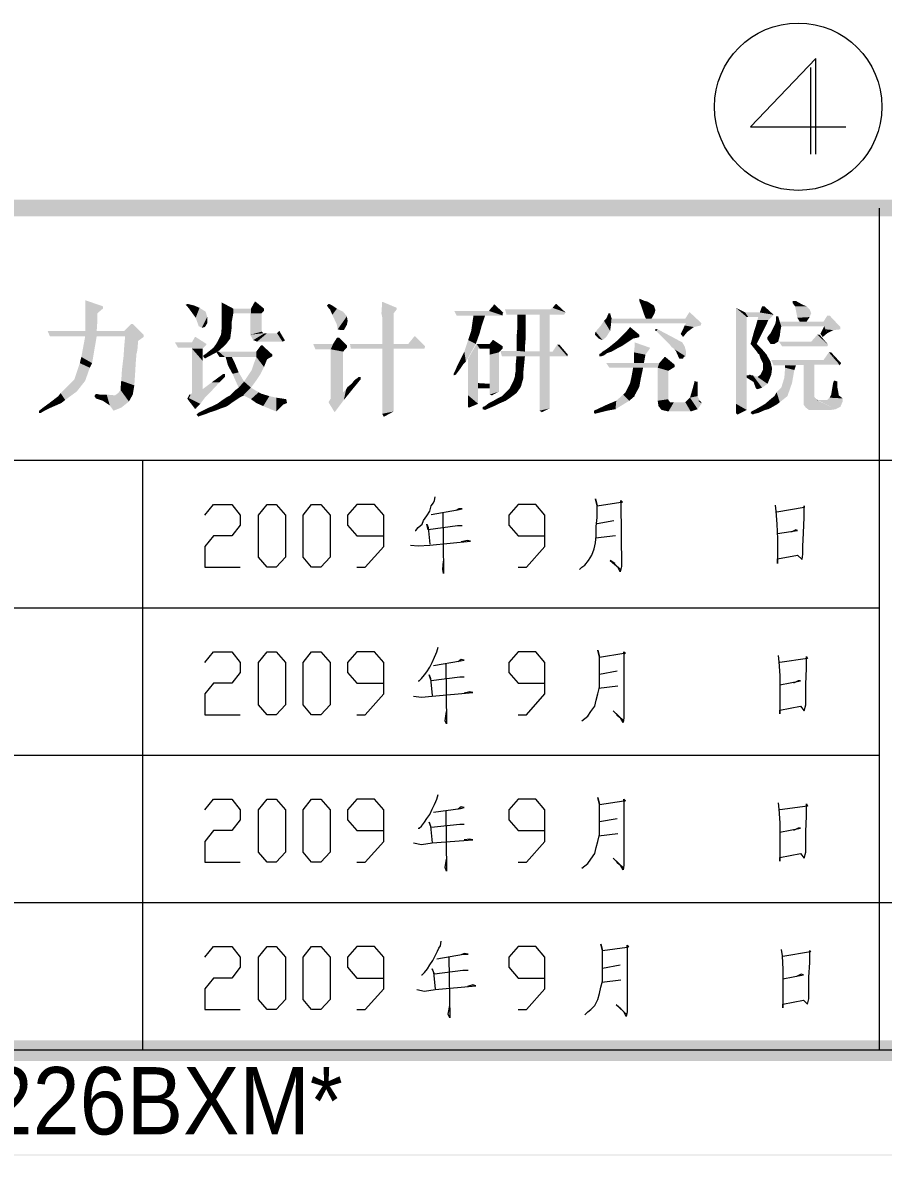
# Model space of a CAD drawing. Extents: x -145382 to -103386, y -23290 to 6406.
# Drawn here: x -116956 to -112867, y -23290 to -17910 of the extents above; entities that cross this region are included whole.
import ezdxf

# ---------------------------------------------------------------- set-up
doc = ezdxf.new("R2010")
doc.units = 0
doc.styles.add('style0', font='', dxfattribs={"height": 317.242564})
doc.styles.get('style0').set_extended_font_data('C39HrP24DhTt0008')

msp = doc.modelspace()

# ---------------------------------------------------------------- hatches: boundary and pattern name
at = {"linetype": 'Continuous', "lineweight": 0}
for points in [[(-103385.7, -23290.3), (-145382.1, -23290.3), (-145382.1, 6406.1), (-103385.7, 6406.1), (-103385.7, -23290.3), (-103389.4, -23286.6), (-103389.4, 6402.4), (-145378.4, 6402.4), (-145378.4, -23286.6), (-103389.4, -23286.6)], [(-142833.2, -22743.3), (-103932.7, -22743.3), (-103932.7, 5859.1), (-142833.2, 5859.1), (-142833.2, -22743.3), (-142935.3, -22841.8), (-142935.3, 5957.6), (-103834.2, 5957.6), (-103834.2, -22841.8), (-142935.3, -22841.8)], [(-121884.2, -18750.5), (-103885.3, -18750.5), (-103885.3, -18830.7), (-121884.2, -18830.7)], [(-121884.2, -18750.5), (-103885.3, -18750.5), (-103885.3, -18830.7), (-121884.2, -18830.7)], [(-116658.8, -19228.2), (-116575, -19257.3), (-116575, -19268.3), (-116658.8, -19290.2)], [(-116181.2, -19250), (-116173.9, -19246.4), (-116170.2, -19246.4), (-116173.9, -19257.3)], [(-116173.9, -19257.3), (-116170.2, -19246.4), (-116141, -19253.7), (-116162.9, -19271.9)], [(-116162.9, -19271.9), (-116141, -19253.7), (-116115.5, -19264.6), (-116133.8, -19312)], [(-116009.8, -19268.3), (-115955.1, -19290.2), (-115955.1, -19268.3), (-116009.8, -19239.1)], [(-115871.2, -19268.3), (-115871.2, -19290.2), (-115820.2, -19290.2), (-115853, -19235.5)], [(-115853, -19235.5), (-115820.2, -19290.2), (-115812.9, -19282.9), (-115849.3, -19235.5)], [(-115849.3, -19235.5), (-115812.9, -19282.9), (-115809.2, -19279.2), (-115809.2, -19268.3)], [(-115502.9, -19246.4), (-115510.2, -19253.7), (-115502.9, -19264.6), (-115499.3, -19246.4)], [(-115499.3, -19246.4), (-115502.9, -19264.6), (-115495.6, -19271.9), (-115484.7, -19253.7)], [(-115484.7, -19253.7), (-115495.6, -19271.9), (-115484.7, -19297.5), (-115462.8, -19268.3)], [(-115247.7, -19235.5), (-115178.4, -19264.6), (-115178.4, -19271.9), (-115251.3, -19290.2)], [(-114740.8, -19279.2), (-114675.2, -19301.1), (-114675.2, -19290.2), (-114715.3, -19250)], [(-114733.5, -19268.3), (-114715.3, -19250), (-114722.6, -19268.3)], [(-114715.3, -19250), (-114711.6, -19250), (-114678.8, -19286.5), (-114729.9, -19264.6)], [(-114438.1, -19264.6), (-114376.2, -19286.5), (-114419.9, -19246.4), (-114423.6, -19246.4)], [(-114026.1, -19220.9), (-114026.1, -19231.8), (-114018.8, -19250), (-114000.6, -19231.8)], [(-114000.6, -19231.8), (-114018.8, -19250), (-114011.5, -19271.9), (-113986, -19235.5)], [(-113986, -19235.5), (-114011.5, -19271.9), (-114004.2, -19293.8), (-113956.8, -19253.7)], [(-113956.8, -19253.7), (-114004.2, -19293.8), (-113996.9, -19312), (-113949.5, -19275.6)], [(-113442.7, -19257.3), (-113431.7, -19257.3), (-113388, -19297.5), (-113453.6, -19286.5)], [(-113296.8, -19231.8), (-113282.2, -19231.8), (-113249.4, -19250), (-113296.8, -19242.8)], [(-113296.8, -19242.8), (-113249.4, -19250), (-113231.2, -19257.3), (-113285.9, -19257.3)], [(-113274.9, -19312), (-113216.6, -19308.4), (-113209.3, -19290.2), (-113285.9, -19257.3)], [(-113216.6, -19271.9), (-113209.3, -19290.2), (-113285.9, -19257.3), (-113231.2, -19257.3)], [(-116658.8, -19290.2), (-116575, -19268.3), (-116600.5, -19290.2), (-116658.8, -19337.6)], [(-116658.8, -19337.6), (-116600.5, -19290.2), (-116600.5, -19319.3), (-116658.8, -19374)], [(-116133.8, -19312), (-116115.5, -19264.6), (-116086.4, -19282.9), (-116119.2, -19352.1)], [(-116119.2, -19352.1), (-116086.4, -19282.9), (-116079.1, -19308.4), (-116104.6, -19359.4)], [(-116104.6, -19359.4), (-116079.1, -19308.4), (-116079.1, -19337.6), (-116090, -19355.8)], [(-116009.8, -19330.3), (-115962.4, -19330.3), (-115955.1, -19290.2), (-116009.8, -19268.3)], [(-115955.1, -19268.3), (-115955.1, -19290.2), (-115871.2, -19290.2), (-115871.2, -19268.3)], [(-115874.9, -19290.2), (-115820.2, -19290.2), (-115820.2, -19377.7), (-115874.9, -19392.3)], [(-115462.8, -19268.3), (-115484.7, -19297.5), (-115462.8, -19344.9), (-115433.6, -19282.9)], [(-115433.6, -19282.9), (-115462.8, -19344.9), (-115459.2, -19366.7), (-115415.4, -19304.7)], [(-115415.4, -19304.7), (-115459.2, -19366.7), (-115444.6, -19370.4), (-115411.8, -19326.6)], [(-115251.3, -19290.2), (-115178.4, -19271.9), (-115193, -19290.2), (-115247.7, -19308.4)], [(-115247.7, -19308.4), (-115193, -19290.2), (-115193, -19756.9), (-115247.7, -19767.8)], [(-114904.9, -19279.2), (-114894, -19301.1), (-114675.2, -19301.1), (-114740.8, -19279.2)], [(-114813.7, -19301.1), (-114759, -19301.1), (-114773.6, -19344.9), (-114817.4, -19323)], [(-114664.2, -19271.9), (-114656.9, -19297.5), (-114383.5, -19297.5), (-114449.1, -19271.9)], [(-114605.9, -19297.5), (-114565.8, -19297.5), (-114565.8, -19363.1), (-114605.9, -19363.1)], [(-114500.1, -19297.5), (-114452.7, -19297.5), (-114452.7, -19472.5), (-114500.1, -19472.5)], [(-114449.1, -19271.9), (-114383.5, -19297.5), (-114376.2, -19286.5), (-114438.1, -19264.6)], [(-114172, -19290.2), (-114164.7, -19290.2), (-114157.4, -19315.7), (-114182.9, -19315.7)], [(-114182.9, -19315.7), (-114157.4, -19312), (-114161, -19348.5)], [(-113949.5, -19275.6), (-113996.9, -19312), (-113993.3, -19315.7), (-113953.2, -19290.2)], [(-113953.2, -19290.2), (-113967.8, -19315.7), (-113993.3, -19315.7)], [(-113789.1, -19286.5), (-113785.4, -19286.5), (-113730.7, -19337.6), (-113807.3, -19315.7)], [(-113566.6, -19720.4), (-113515.6, -19749.6), (-113515.6, -19308.4), (-113566.6, -19264.6)], [(-113566.6, -19264.6), (-113515.6, -19308.4), (-113508.3, -19308.4), (-113522.9, -19286.5)], [(-113522.9, -19286.5), (-113508.3, -19308.4), (-113460.9, -19308.4), (-113453.6, -19286.5)], [(-113460.9, -19308.4), (-113391.6, -19301.1), (-113413.5, -19323), (-113464.5, -19323)], [(-113453.6, -19286.5), (-113388, -19297.5), (-113391.6, -19301.1), (-113460.9, -19308.4)], [(-113377, -19304.7), (-113366.1, -19304.7), (-113358.8, -19330.3), (-113377, -19326.6)], [(-113264, -19330.3), (-113231.2, -19330.3), (-113216.6, -19308.4), (-113274.9, -19312)], [(-113132.7, -19301.1), (-113121.8, -19301.1), (-113070.7, -19355.8), (-113150.9, -19330.3)], [(-116658.8, -19374), (-116600.5, -19319.3), (-116604.2, -19374), (-116658.8, -19399.6)], [(-116440.1, -19341.2), (-116472.9, -19374), (-116407.2, -19421.4), (-116432.8, -19341.2)], [(-116432.8, -19341.2), (-116407.2, -19421.4), (-116381.7, -19403.2), (-116381.7, -19392.3)], [(-116013.4, -19392.3), (-115969.7, -19410.5), (-115962.4, -19355.8), (-116009.8, -19352.1)], [(-116009.8, -19352.1), (-115962.4, -19355.8), (-115962.4, -19330.3), (-116009.8, -19330.3)], [(-115411.8, -19326.6), (-115444.6, -19370.4), (-115430, -19370.4), (-115415.4, -19344.9)], [(-114817.4, -19323), (-114773.6, -19344.9), (-114784.6, -19385), (-114824.7, -19374)], [(-114605.9, -19363.1), (-114565.8, -19363.1), (-114565.8, -19406.8), (-114609.5, -19406.8)], [(-114233.9, -19377.7), (-114201.1, -19417.8), (-114182.9, -19403.2), (-114208.4, -19348.5)], [(-114208.4, -19348.5), (-114182.9, -19403.2), (-114164.7, -19374), (-114193.8, -19326.6)], [(-114193.8, -19326.6), (-114164.7, -19374), (-114161, -19348.5), (-114182.9, -19315.7)], [(-114157.4, -19315.7), (-114157.4, -19337.6), (-113803.7, -19337.6), (-113807.3, -19315.7)], [(-114088.1, -19377.7), (-114055.3, -19410.5), (-114037, -19406.8), (-114069.9, -19355.8)], [(-114069.9, -19355.8), (-114037, -19406.8), (-114026.1, -19403.2), (-114026.1, -19392.3)], [(-113913.1, -19406.8), (-113869.3, -19403.2), (-113938.6, -19366.7), (-113945.9, -19374)], [(-113945.9, -19374), (-113945.9, -19366.7), (-113938.6, -19366.7)], [(-113818.2, -19366.7), (-113796.4, -19377.7), (-113800, -19381.3), (-113829.2, -19388.6)], [(-113811, -19348.5), (-113767.2, -19355.8), (-113796.4, -19377.7), (-113818.2, -19366.7)], [(-113803.7, -19337.6), (-113734.4, -19348.5), (-113767.2, -19355.8), (-113811, -19348.5)], [(-113807.3, -19315.7), (-113730.7, -19337.6), (-113734.4, -19348.5), (-113803.7, -19337.6)], [(-113471.8, -19348.5), (-113420.8, -19341.2), (-113439, -19377.7), (-113479.1, -19370.4)], [(-113464.5, -19323), (-113413.5, -19323), (-113420.8, -19341.2), (-113471.8, -19348.5)], [(-113402.6, -19385), (-113358.8, -19399.6), (-113355.1, -19370.4), (-113391.6, -19363.1)], [(-113391.6, -19363.1), (-113355.1, -19370.4), (-113351.5, -19352.1), (-113380.7, -19341.2)], [(-113377, -19326.6), (-113358.8, -19330.3), (-113351.5, -19352.1), (-113380.7, -19341.2)], [(-113358.8, -19330.3), (-113351.5, -19352.1), (-113147.3, -19352.1), (-113150.9, -19330.3)], [(-113165.5, -19388.6), (-113154.6, -19403.2), (-113132.7, -19385), (-113147.3, -19352.1)], [(-113150.9, -19330.3), (-113070.7, -19355.8), (-113070.7, -19366.7), (-113147.3, -19352.1)], [(-113147.3, -19352.1), (-113070.7, -19366.7), (-113103.5, -19370.4), (-113140, -19366.7)], [(-113140, -19366.7), (-113132.7, -19385), (-113103.5, -19370.4)], [(-116837.5, -19374), (-116826.6, -19399.6), (-116469.2, -19399.6), (-116472.9, -19374)], [(-116658.8, -19399.6), (-116604.2, -19399.6), (-116626, -19527.2), (-116677.1, -19498)], [(-116472.9, -19374), (-116407.2, -19421.4), (-116410.9, -19465.2), (-116469.2, -19399.6)], [(-116469.2, -19399.6), (-116410.9, -19465.2), (-116414.5, -19483.4), (-116472.9, -19443.3)], [(-116137.4, -19403.2), (-116133.8, -19403.2), (-116082.7, -19436), (-116152, -19428.7)], [(-116038.9, -19439.7), (-116028, -19472.5), (-115991.5, -19439.7), (-116028, -19421.4)], [(-116028, -19421.4), (-115991.5, -19439.7), (-115969.7, -19410.5), (-116013.4, -19392.3)], [(-115874.9, -19392.3), (-115812.9, -19385), (-115820.2, -19377.7)], [(-115874.9, -19392.3), (-115812.9, -19385), (-115805.6, -19385), (-115860.3, -19417.8)], [(-115860.3, -19417.8), (-115805.6, -19385), (-115794.6, -19385), (-115842, -19425.1)], [(-115842, -19425.1), (-115721.7, -19425.1), (-115747.2, -19385), (-115794.6, -19385)], [(-115747.2, -19385), (-115736.3, -19374), (-115732.6, -19381.3), (-115721.7, -19425.1)], [(-115721.7, -19425.1), (-115732.6, -19381.3), (-115710.8, -19417.8), (-115710.8, -19421.4)], [(-115481, -19436), (-115492, -19461.5), (-115433.6, -19472.5), (-115462.8, -19406.8)], [(-115462.8, -19406.8), (-115433.6, -19472.5), (-115415.4, -19454.2), (-115451.9, -19406.8)], [(-115451.9, -19406.8), (-115415.4, -19443.3), (-115415.4, -19454.2)], [(-115094.5, -19399.6), (-115090.9, -19399.6), (-115043.5, -19447), (-115123.7, -19436)], [(-114839.3, -19417.8), (-114802.8, -19436), (-114839.3, -19501.7), (-114850.2, -19450.6)], [(-114824.7, -19374), (-114784.6, -19385), (-114802.8, -19436), (-114839.3, -19417.8)], [(-114737.2, -19436), (-114737.2, -19457.9), (-114675.2, -19457.9), (-114722.6, -19417.8)], [(-114722.6, -19417.8), (-114675.2, -19457.9), (-114675.2, -19447), (-114718.9, -19417.8)], [(-114609.5, -19406.8), (-114565.8, -19406.8), (-114569.4, -19450.6), (-114609.5, -19450.6)], [(-114237.6, -19392.3), (-114219.4, -19410.5), (-114201.1, -19417.8), (-114233.9, -19377.7)], [(-114150.1, -19436), (-114131.8, -19457.9), (-114110, -19447), (-114128.2, -19417.8)], [(-114128.2, -19417.8), (-114110, -19447), (-114088.1, -19432.4), (-114110, -19399.6)], [(-114110, -19399.6), (-114088.1, -19432.4), (-114055.3, -19410.5), (-114088.1, -19377.7)], [(-113905.8, -19414.1), (-113821.9, -19428.7), (-113869.3, -19403.2), (-113913.1, -19406.8)], [(-113894.8, -19425.1), (-113811, -19447), (-113821.9, -19428.7), (-113905.8, -19414.1)], [(-113829.2, -19388.6), (-113818.2, -19403.2), (-113800, -19381.3)], [(-113490.1, -19410.5), (-113457.2, -19414.1), (-113468.2, -19436), (-113497.4, -19436)], [(-113479.1, -19370.4), (-113439, -19377.7), (-113457.2, -19414.1), (-113490.1, -19410.5)], [(-113417.1, -19403.2), (-113366.1, -19425.1), (-113358.8, -19399.6), (-113402.6, -19385)], [(-113417.1, -19403.2), (-113366.1, -19425.1), (-113384.3, -19436), (-113417.1, -19414.1)], [(-113417.1, -19414.1), (-113402.6, -19436), (-113384.3, -19436)], [(-113209.3, -19425.1), (-113132.7, -19447), (-113129.1, -19439.7), (-113180.1, -19392.3)], [(-113180.1, -19392.3), (-113169.2, -19392.3), (-113129.1, -19439.7)], [(-116472.9, -19439.7), (-116476.5, -19494.4), (-116418.2, -19519.9), (-116414.5, -19476.1)], [(-116232.2, -19428.7), (-116217.6, -19454.2), (-116152, -19454.2), (-116152, -19428.7)], [(-116152, -19428.7), (-116082.7, -19436), (-116082.7, -19439.7), (-116152, -19454.2)], [(-116152, -19454.2), (-116082.7, -19439.7), (-116100.9, -19457.9), (-116152, -19457.9)], [(-116152, -19457.9), (-116100.9, -19516.2), (-116100.9, -19457.9)], [(-116152, -19457.9), (-116100.9, -19516.2), (-116100.9, -19585.5), (-116152, -19585.5)], [(-116086.4, -19483.4), (-116090, -19505.3), (-116035.3, -19476.1), (-116049.9, -19454.2)], [(-116049.9, -19454.2), (-116035.3, -19476.1), (-116028, -19472.5), (-116038.9, -19439.7)], [(-116035.3, -19476.1), (-116020.7, -19498), (-115995.2, -19498), (-116024.4, -19472.5)], [(-116024.4, -19472.5), (-115995.2, -19498), (-115845.7, -19498), (-115845.7, -19472.5)], [(-115845.7, -19472.5), (-115845.7, -19498), (-115794.6, -19508.9), (-115823.8, -19443.3)], [(-115823.8, -19443.3), (-115794.6, -19508.9), (-115769.1, -19494.4), (-115816.5, -19443.3)], [(-115816.5, -19443.3), (-115769.1, -19487.1), (-115769.1, -19494.4)], [(-115575.8, -19436), (-115564.9, -19461.5), (-115492, -19461.5), (-115481, -19436)], [(-115492, -19461.5), (-115433.6, -19472.5), (-115433.6, -19665.7), (-115492, -19694.9)], [(-115400.8, -19436), (-115123.7, -19436), (-115047.1, -19457.9), (-115397.2, -19457.9)], [(-115123.7, -19436), (-115047.1, -19457.9), (-115043.5, -19447)], [(-114857.5, -19472.5), (-114850.2, -19519.9), (-114861.1, -19530.8), (-114875.7, -19508.9)], [(-114850.2, -19450.6), (-114839.3, -19501.7), (-114850.2, -19519.9), (-114857.5, -19472.5)], [(-114784.6, -19457.9), (-114791.9, -19457.9), (-114839.3, -19505.3), (-114799.1, -19436)], [(-114839.3, -19560), (-114791.9, -19560), (-114791.9, -19457.9), (-114839.3, -19505.3)], [(-114799.1, -19436), (-114784.6, -19457.9), (-114737.2, -19457.9), (-114737.2, -19436)], [(-114737.2, -19457.9), (-114675.2, -19457.9), (-114693.4, -19476.1), (-114737.2, -19487.1)], [(-114737.2, -19487.1), (-114693.4, -19476.1), (-114693.4, -19662.1), (-114737.2, -19676.7)], [(-114686.1, -19468.8), (-114678.8, -19494.4), (-114368.9, -19494.4), (-114438.1, -19472.5)], [(-114609.5, -19450.6), (-114569.4, -19450.6), (-114569.4, -19472.5), (-114609.5, -19468.8)], [(-114500.1, -19472.5), (-114452.7, -19472.5), (-114452.7, -19742.3), (-114500.1, -19753.3)], [(-114438.1, -19472.5), (-114368.9, -19494.4), (-114416.3, -19439.7)], [(-114416.3, -19439.7), (-114368.9, -19494.4), (-114365.2, -19487.1), (-114405.3, -19439.7)], [(-114208.4, -19479.8), (-114204.8, -19494.4), (-114193.8, -19490.7), (-114201.1, -19472.5)], [(-114201.1, -19472.5), (-114193.8, -19490.7), (-114179.2, -19479.8), (-114182.9, -19461.5)], [(-114182.9, -19461.5), (-114179.2, -19479.8), (-114157.4, -19472.5), (-114168.3, -19450.6)], [(-114168.3, -19450.6), (-114157.4, -19472.5), (-114131.8, -19457.9), (-114150.1, -19436)], [(-114048, -19447), (-113978.7, -19461.5), (-113996.9, -19487.1), (-114051.6, -19476.1)], [(-114051.6, -19476.1), (-113996.9, -19487.1), (-114004.2, -19527.2), (-114051.6, -19527.2)], [(-114048, -19428.7), (-113975, -19454.2), (-113978.7, -19461.5), (-114048, -19447)], [(-113883.9, -19436), (-113803.7, -19472.5), (-113811, -19447), (-113894.8, -19425.1)], [(-113872.9, -19450.6), (-113803.7, -19487.1), (-113803.7, -19472.5), (-113883.9, -19436)], [(-113858.4, -19461.5), (-113807.3, -19494.4), (-113803.7, -19487.1), (-113872.9, -19450.6)], [(-113851.1, -19472.5), (-113814.6, -19498), (-113807.3, -19494.4), (-113858.4, -19461.5)], [(-113836.5, -19505.3), (-113818.2, -19505.3), (-113814.6, -19498), (-113851.1, -19472.5)], [(-113497.4, -19436), (-113468.2, -19436), (-113442.7, -19461.5), (-113468.2, -19472.5)], [(-113468.2, -19472.5), (-113442.7, -19461.5), (-113420.8, -19487.1), (-113460.9, -19483.4)], [(-113362.4, -19425.1), (-113347.9, -19447), (-113132.7, -19447), (-113209.3, -19425.1)], [(-113125.4, -19476.1), (-113074.4, -19534.5), (-113150.9, -19534.5), (-113150.9, -19512.6)], [(-113081.7, -19527.2), (-113114.5, -19476.1), (-113125.4, -19476.1)], [(-113114.5, -19476.1), (-113067.1, -19527.2), (-113074.4, -19538.1)], [(-116684.4, -19527.2), (-116637, -19549.1), (-116658.8, -19611), (-116709.9, -19603.8)], [(-116677.1, -19498), (-116626, -19527.2), (-116637, -19549.1), (-116684.4, -19527.2)], [(-116483.8, -19556.3), (-116421.8, -19578.2), (-116418.2, -19519.9), (-116476.5, -19494.4)], [(-116097.3, -19490.7), (-116097.3, -19498), (-116090, -19505.3), (-116086.4, -19483.4)], [(-115991.5, -19498), (-115962.4, -19498), (-115947.8, -19527.2), (-115980.6, -19538.1)], [(-115980.6, -19538.1), (-115947.8, -19527.2), (-115929.6, -19570.9), (-115958.7, -19578.2)], [(-115867.6, -19560), (-115842, -19603.8), (-115827.5, -19581.9), (-115856.6, -19527.2)], [(-115856.6, -19527.2), (-115827.5, -19581.9), (-115809.2, -19545.4), (-115845.7, -19498)], [(-115845.7, -19498), (-115794.6, -19508.9), (-115809.2, -19545.4)], [(-114875.7, -19508.9), (-114861.1, -19530.8), (-114875.7, -19552.7), (-114890.3, -19538.1)], [(-114613.2, -19530.8), (-114573.1, -19530.8), (-114569.4, -19494.4), (-114609.5, -19494.4)], [(-114215.7, -19483.4), (-114215.7, -19494.4), (-114204.8, -19494.4), (-114208.4, -19479.8)], [(-114182.9, -19527.2), (-114168.3, -19549.1), (-113938.6, -19549.1), (-113931.3, -19527.2)], [(-113931.3, -19527.2), (-113938.6, -19549.1), (-113887.5, -19563.6), (-113905.8, -19498)], [(-113905.8, -19498), (-113887.5, -19563.6), (-113858.4, -19545.4), (-113902.1, -19498)], [(-113902.1, -19498), (-113858.4, -19534.5), (-113858.4, -19545.4)], [(-113450, -19505.3), (-113417.1, -19494.4), (-113420.8, -19487.1), (-113457.2, -19483.4)], [(-113439, -19527.2), (-113402.6, -19519.9), (-113417.1, -19494.4), (-113450, -19505.3)], [(-113439, -19560), (-113395.3, -19552.7), (-113402.6, -19519.9), (-113439, -19527.2)], [(-113398.9, -19512.6), (-113388, -19538.1), (-113150.9, -19534.5), (-113150.9, -19512.6)], [(-113081.7, -19527.2), (-113074.4, -19538.1), (-113074.4, -19534.5)], [(-116483.8, -19552.7), (-116421.8, -19578.2), (-116425.5, -19632.9), (-116487.5, -19611)], [(-116057.2, -19618.3), (-116020.7, -19618.3), (-115995.2, -19592.8), (-116002.5, -19578.2)], [(-116002.5, -19578.2), (-115995.2, -19578.2), (-115995.2, -19592.8)], [(-115958.7, -19578.2), (-115929.6, -19570.9), (-115904, -19614.7), (-115929.6, -19643.9)], [(-115904, -19614.7), (-115871.2, -19643.9), (-115842, -19603.8), (-115867.6, -19560)], [(-114901.3, -19563.6), (-114897.6, -19581.9), (-114908.5, -19578.2)], [(-114908.5, -19578.2), (-114908.5, -19585.5), (-114897.6, -19581.9)], [(-114890.3, -19538.1), (-114875.7, -19552.7), (-114897.6, -19581.9), (-114901.3, -19563.6)], [(-114839.3, -19680.3), (-114791.9, -19720.4), (-114791.9, -19560), (-114839.3, -19560)], [(-114616.8, -19581.9), (-114576.7, -19596.5), (-114576.7, -19567.3), (-114613.2, -19563.6)], [(-114616.8, -19589.2), (-114587.7, -19636.6), (-114576.7, -19596.5), (-114616.8, -19581.9)], [(-114613.2, -19563.6), (-114576.7, -19567.3), (-114573.1, -19530.8), (-114613.2, -19530.8)], [(-114062.6, -19589.2), (-114018.8, -19600.1), (-114007.9, -19549.1), (-114055.3, -19549.1)], [(-113938.6, -19549.1), (-113887.5, -19563.6), (-113887.5, -19698.6), (-113938.6, -19705.9)], [(-113501, -19581.9), (-113482.8, -19618.3), (-113486.4, -19614.7), (-113508.3, -19585.5)], [(-113501, -19581.9), (-113493.7, -19585.5), (-113471.8, -19647.5), (-113482.8, -19618.3)], [(-113464.5, -19592.8), (-113417.1, -19625.6), (-113398.9, -19581.9), (-113450, -19581.9)], [(-113450, -19581.9), (-113398.9, -19581.9), (-113395.3, -19552.7), (-113439, -19560)], [(-113336.9, -19596.5), (-113300.5, -19622), (-113289.5, -19560), (-113333.3, -19549.1)], [(-113333.3, -19549.1), (-113289.5, -19560), (-113282.2, -19538.1), (-113333.3, -19538.1)], [(-113194.7, -19662.1), (-113245.8, -19724.1), (-113245.8, -19534.5), (-113194.7, -19534.5)], [(-116742.7, -19636.6), (-116699, -19662.1), (-116753.7, -19702.2), (-116775.5, -19669.4)], [(-116709.9, -19603.8), (-116658.8, -19611), (-116699, -19662.1), (-116742.7, -19636.6)], [(-116487.5, -19611), (-116425.5, -19632.9), (-116432.8, -19676.7), (-116491.1, -19651.2)], [(-116152, -19585.5), (-116100.9, -19585.5), (-116100.9, -19651.2), (-116152, -19669.4)], [(-116100.9, -19651.2), (-116068.1, -19669.4), (-116020.7, -19618.3), (-116057.2, -19618.3)], [(-115929.6, -19643.9), (-115904, -19614.7), (-115871.2, -19643.9), (-115907.7, -19680.3)], [(-115393.5, -19625.6), (-115382.6, -19643.9), (-115397.2, -19662.1), (-115411.8, -19640.2)], [(-115378.9, -19607.4), (-115364.4, -19622), (-115382.6, -19643.9), (-115393.5, -19625.6)], [(-115368, -19600.1), (-115349.8, -19603.8), (-115364.4, -19622), (-115378.9, -19607.4)], [(-115360.7, -19592.8), (-115349.8, -19592.8), (-115349.8, -19603.8), (-115368, -19600.1)], [(-114791.9, -19622), (-114791.9, -19647.5), (-114737.2, -19647.5), (-114737.2, -19625.6)], [(-114642.4, -19647.5), (-114609.5, -19669.4), (-114591.3, -19643.9), (-114624.1, -19611)], [(-114624.1, -19611), (-114591.3, -19643.9), (-114587.7, -19636.6), (-114616.8, -19589.2)], [(-114084.4, -19651.2), (-114048, -19680.3), (-114026.1, -19640.2), (-114069.9, -19622)], [(-114069.9, -19622), (-114026.1, -19640.2), (-114018.8, -19600.1), (-114062.6, -19589.2)], [(-113774.5, -19654.8), (-113749, -19658.4), (-113749, -19618.3), (-113763.6, -19614.7)], [(-113508.3, -19585.5), (-113486.4, -19614.7), (-113515.6, -19596.5), (-113515.6, -19585.5)], [(-113490.1, -19585.5), (-113464.5, -19651.2), (-113471.8, -19647.5), (-113493.7, -19585.5)], [(-113486.4, -19585.5), (-113442.7, -19643.9), (-113464.5, -19651.2), (-113490.1, -19585.5)], [(-113464.5, -19592.8), (-113417.1, -19625.6), (-113442.7, -19643.9), (-113486.4, -19585.5)], [(-113351.5, -19643.9), (-113322.3, -19684), (-113300.5, -19622), (-113336.9, -19596.5)], [(-113107.2, -19632.9), (-113085.3, -19640.2), (-113081.7, -19658.4), (-113110.8, -19654.8)], [(-113103.5, -19614.7), (-113085.3, -19614.7), (-113085.3, -19640.2), (-113107.2, -19632.9)], [(-113099.9, -19611), (-113096.2, -19611), (-113085.3, -19614.7), (-113103.5, -19614.7)], [(-116786.5, -19684), (-116771.9, -19716.8), (-116830.2, -19742.3), (-116833.9, -19720.4)], [(-116775.5, -19669.4), (-116753.7, -19702.2), (-116771.9, -19716.8), (-116786.5, -19684)], [(-116607.8, -19673), (-116615.1, -19684), (-116607.8, -19694.9)], [(-116589.6, -19676.7), (-116575, -19705.9), (-116607.8, -19694.9), (-116607.8, -19673)], [(-116556.7, -19676.7), (-116542.2, -19727.7), (-116575, -19705.9), (-116589.6, -19676.7)], [(-116516.6, -19680.3), (-116523.9, -19753.3), (-116542.2, -19727.7), (-116556.7, -19676.7)], [(-116502, -19669.4), (-116487.5, -19738.7), (-116523.9, -19753.3), (-116516.6, -19680.3)], [(-116491.1, -19654.8), (-116451, -19709.5), (-116487.5, -19738.7), (-116502, -19669.4)], [(-116491.1, -19651.2), (-116432.8, -19676.7), (-116451, -19709.5), (-116491.1, -19654.8)], [(-116152, -19669.4), (-116090, -19691.3), (-116111.9, -19720.4), (-116170.2, -19691.3)], [(-116170.2, -19691.3), (-116122.8, -19731.4), (-116111.9, -19720.4)], [(-116170.2, -19691.3), (-116122.8, -19731.4), (-116133.8, -19742.3), (-116170.2, -19694.9)], [(-116100.9, -19651.2), (-116064.5, -19665.7), (-116090, -19691.3), (-116152, -19669.4)], [(-115995.2, -19694.9), (-115984.3, -19731.4), (-115973.3, -19724.1), (-115984.3, -19687.6)], [(-115984.3, -19687.6), (-115973.3, -19724.1), (-115958.7, -19713.1), (-115969.7, -19680.3)], [(-115969.7, -19680.3), (-115958.7, -19713.1), (-115925.9, -19691.3), (-115944.1, -19654.8)], [(-115944.1, -19654.8), (-115925.9, -19691.3), (-115904, -19680.3), (-115929.6, -19643.9)], [(-115907.7, -19680.3), (-115871.2, -19643.9), (-115834.7, -19665.7), (-115871.2, -19698.6)], [(-115871.2, -19698.6), (-115834.7, -19665.7), (-115820.2, -19673), (-115845.7, -19716.8)], [(-115845.7, -19716.8), (-115820.2, -19673), (-115783.7, -19684), (-115812.9, -19731.4)], [(-115812.9, -19731.4), (-115783.7, -19684), (-115750.9, -19691.3), (-115750.9, -19756.9)], [(-115750.9, -19756.9), (-115750.9, -19691.3), (-115725.4, -19694.9), (-115718.1, -19724.1)], [(-115492, -19694.9), (-115433.6, -19665.7), (-115473.7, -19760.5), (-115502.9, -19713.1)], [(-115433.6, -19665.7), (-115473.7, -19760.5), (-115430, -19702.2), (-115419, -19651.2)], [(-115419, -19651.2), (-115430, -19702.2), (-115397.2, -19662.1), (-115411.8, -19640.2)], [(-114839.3, -19735), (-114835.6, -19738.7), (-114791.9, -19720.4), (-114839.3, -19680.3)], [(-114737.2, -19676.7), (-114726.2, -19680.3), (-114693.4, -19662.1)], [(-114718.9, -19705.9), (-114708, -19727.7), (-114686.1, -19716.8), (-114693.4, -19691.3)], [(-114693.4, -19691.3), (-114686.1, -19716.8), (-114660.6, -19705.9), (-114678.8, -19684)], [(-114678.8, -19684), (-114660.6, -19705.9), (-114638.7, -19691.3), (-114660.6, -19665.7)], [(-114660.6, -19665.7), (-114638.7, -19691.3), (-114609.5, -19669.4), (-114642.4, -19647.5)], [(-114135.5, -19705.9), (-114139.1, -19746), (-114073.5, -19705.9), (-114102.7, -19676.7)], [(-114102.7, -19676.7), (-114073.5, -19705.9), (-114048, -19684), (-114091.7, -19665.7)], [(-114091.7, -19665.7), (-114048, -19684), (-114048, -19680.3), (-114084.4, -19651.2)], [(-113807.3, -19713.1), (-113738, -19705.9), (-113749, -19684), (-113785.4, -19691.3)], [(-113807.3, -19713.1), (-113781.8, -19756.9), (-113749, -19746), (-113785.4, -19691.3)], [(-113785.4, -19691.3), (-113749, -19684), (-113749, -19658.4), (-113774.5, -19654.8)], [(-113785.4, -19691.3), (-113749, -19746), (-113730.7, -19720.4), (-113778.1, -19673)], [(-113402.6, -19698.6), (-113398.9, -19738.7), (-113373.4, -19724.1), (-113384.3, -19684)], [(-113384.3, -19684), (-113373.4, -19724.1), (-113358.8, -19713.1), (-113373.4, -19665.7)], [(-113373.4, -19665.7), (-113358.8, -19713.1), (-113322.3, -19684), (-113351.5, -19643.9)], [(-113194.7, -19665.7), (-113234.8, -19738.7), (-113245.8, -19724.1), (-113194.7, -19662.1)], [(-113194.7, -19691.3), (-113220.2, -19749.6), (-113234.8, -19738.7), (-113194.7, -19665.7)], [(-113194.7, -19691.3), (-113220.2, -19749.6), (-113114.5, -19749.6)], [(-113176.5, -19705.9), (-113194.7, -19691.3), (-113180.1, -19702.2)], [(-113121.8, -19691.3), (-113059.8, -19694.9), (-113059.8, -19709.5), (-113132.7, -19702.2)], [(-113114.5, -19676.7), (-113078, -19680.3), (-113059.8, -19694.9), (-113121.8, -19691.3)], [(-113110.8, -19654.8), (-113081.7, -19658.4), (-113078, -19680.3), (-113114.5, -19676.7)], [(-116859.4, -19738.7), (-116852.1, -19753.3), (-116870.3, -19764.2), (-116877.6, -19753.3)], [(-116833.9, -19720.4), (-116830.2, -19742.3), (-116852.1, -19753.3), (-116859.4, -19738.7)], [(-116086.4, -19746), (-116082.7, -19767.8), (-116064.5, -19760.5), (-116071.8, -19738.7)], [(-116071.8, -19738.7), (-116064.5, -19760.5), (-116042.6, -19753.3), (-116053.5, -19731.4)], [(-116053.5, -19731.4), (-116042.6, -19753.3), (-116031.7, -19749.6), (-116038.9, -19724.1)], [(-116038.9, -19724.1), (-116031.7, -19749.6), (-116013.4, -19742.3), (-116031.7, -19720.4)], [(-116031.7, -19720.4), (-116013.4, -19742.3), (-115991.5, -19735), (-116006.1, -19702.2)], [(-116006.1, -19702.2), (-115991.5, -19735), (-115984.3, -19731.4), (-115995.2, -19694.9)], [(-115718.1, -19724.1), (-115725.4, -19694.9), (-115703.5, -19698.6), (-115699.8, -19716.8)], [(-114770, -19735), (-114770, -19746), (-114759, -19749.6), (-114759, -19731.4)], [(-114759, -19731.4), (-114759, -19749.6), (-114733.5, -19738.7), (-114740.8, -19716.8)], [(-114740.8, -19716.8), (-114733.5, -19738.7), (-114708, -19727.7), (-114718.9, -19705.9)], [(-114500.1, -19753.3), (-114489.2, -19760.5), (-114452.7, -19742.3)], [(-114233.9, -19749.6), (-114237.6, -19767.8), (-114179.2, -19753.3), (-114179.2, -19724.1)], [(-114179.2, -19724.1), (-114179.2, -19753.3), (-114139.1, -19746), (-114135.5, -19705.9)], [(-113938.6, -19705.9), (-113887.5, -19698.6), (-113887.5, -19702.2), (-113934.9, -19731.4)], [(-113934.9, -19731.4), (-113887.5, -19702.2), (-113880.2, -19713.1), (-113920.4, -19749.6)], [(-113920.4, -19749.6), (-113880.2, -19713.1), (-113862, -19713.1), (-113887.5, -19756.9)], [(-113862, -19713.1), (-113887.5, -19756.9), (-113781.8, -19756.9), (-113807.3, -19713.1)], [(-113730.7, -19720.4), (-113730.7, -19713.1), (-113738, -19705.9), (-113745.3, -19705.9)], [(-113566.6, -19764.2), (-113559.4, -19771.5), (-113515.6, -19749.6), (-113566.6, -19720.4)], [(-113471.8, -19746), (-113460.9, -19764.2), (-113428.1, -19749.6), (-113446.3, -19731.4)], [(-113446.3, -19731.4), (-113428.1, -19749.6), (-113413.5, -19746), (-113428.1, -19720.4)], [(-113428.1, -19720.4), (-113413.5, -19746), (-113398.9, -19738.7), (-113402.6, -19698.6)], [(-113140, -19702.2), (-113070.7, -19735), (-113092.6, -19746), (-113180.1, -19702.2)], [(-113176.5, -19705.9), (-113114.5, -19749.6), (-113092.6, -19746)], [(-113132.7, -19702.2), (-113059.8, -19709.5), (-113070.7, -19735), (-113140, -19702.2)], [(-116877.6, -19753.3), (-116877.6, -19764.2), (-116870.3, -19764.2)], [(-116130.1, -19771.5), (-116119.2, -19782.4), (-116115.5, -19778.8), (-116122.8, -19764.2)], [(-116122.8, -19764.2), (-116115.5, -19778.8), (-116104.6, -19775.1), (-116108.2, -19756.9)], [(-116108.2, -19756.9), (-116104.6, -19775.1), (-116082.7, -19767.8), (-116086.4, -19746)], [(-115247.7, -19767.8), (-115240.4, -19782.4), (-115193, -19756.9)], [(-114241.2, -19753.3), (-114241.2, -19764.2), (-114237.6, -19767.8), (-114233.9, -19749.6)], [(-113497.4, -19764.2), (-113486.4, -19771.5), (-113479.1, -19767.8), (-113493.7, -19756.9)], [(-113493.7, -19756.9), (-113479.1, -19767.8), (-113460.9, -19764.2), (-113471.8, -19746)]]:
    msp.add_hatch(color=0, dxfattribs=at).paths.add_polyline_path(points)

# ---------------------------------------------------------------- linework, layer by layer
at = {"color": 0, "linetype": 'Continuous', "lineweight": 0}
for p, q in [((-113212.9, -18123.3), (-113212.9, -18535.4)), ((-112884.8, -22790.7), (-112884.8, -18790.6)), ((-112884.8, -22790.7), (-112884.8, -18790.6)), ((-114715.3, -19250), (-114675.2, -19290.2)), ((-113945.9, -19374), (-113945.9, -19366.7)), ((-113763.6, -19614.7), (-113749, -19618.3)), ((-116170.2, -19691.3), (-116170.2, -19694.9)), ((-103885.3, -19990.3), (-121884.2, -19990.3)), ((-103885.3, -19990.3), (-121884.2, -19990.3)), ((-116385.4, -22790.7), (-116385.4, -19990.3)), ((-116385.4, -22790.7), (-116385.4, -19990.3)), ((-114226.7, -20289.3), (-114146.4, -20274.7)), ((-114226.7, -20289.3), (-114146.4, -20274.7)), ((-114139.1, -20347.6), (-114233.9, -20358.6)), ((-114139.1, -20347.6), (-114233.9, -20358.6)), ((-112884.8, -20690.4), (-121884.2, -20690.4)), ((-112884.8, -20690.4), (-121884.2, -20690.4)), ((-114215.7, -21004), (-114131.8, -20989.4)), ((-114215.7, -21004), (-114131.8, -20989.4)), ((-114128.2, -21062.3), (-114219.4, -21073.3)), ((-114128.2, -21062.3), (-114219.4, -21073.3)), ((-112884.8, -21390.5), (-121884.2, -21390.5)), ((-112884.8, -21390.5), (-121884.2, -21390.5)), ((-114215.7, -21704.1), (-114131.8, -21689.5)), ((-114215.7, -21704.1), (-114131.8, -21689.5)), ((-114128.2, -21762.4), (-114219.4, -21773.4)), ((-114128.2, -21762.4), (-114219.4, -21773.4)), ((-103885.3, -22090.6), (-121884.2, -22090.6)), ((-103885.3, -22090.6), (-121884.2, -22090.6)), ((-114201.1, -22400.5), (-114117.3, -22386)), ((-114201.1, -22400.5), (-114117.3, -22386)), ((-114113.6, -22458.9), (-114204.8, -22469.8)), ((-114113.6, -22458.9), (-114204.8, -22469.8)), ((-103885.3, -22790.7), (-121884.2, -22790.7)), ((-103885.3, -22790.7), (-121884.2, -22790.7))]:
    msp.add_line(p, q, dxfattribs=at)
for points in [[(-113187.4, -18535.4), (-113187.4, -18079.6), (-113497.4, -18404.1), (-113045.2, -18404.1)], [(-116133.8, -19742.3), (-116170.2, -19694.9), (-116159.3, -19676.7)], [(-115090.9, -20322.1), (-115087.2, -20322.1), (-115076.3, -20307.5), (-115058, -20292.9), (-115050.8, -20274.7), (-115036.2, -20252.8), (-115021.6, -20230.9), (-115014.3, -20205.4), (-115003.4, -20190.8), (-114999.7, -20179.9), (-114996.1, -20161.7)], [(-115090.9, -20322.1), (-115087.2, -20322.1), (-115076.3, -20307.5), (-115058, -20292.9), (-115050.8, -20274.7), (-115036.2, -20252.8), (-115021.6, -20230.9), (-115014.3, -20205.4), (-115003.4, -20190.8), (-114999.7, -20179.9), (-114996.1, -20161.7)], [(-114310.5, -20508.1), (-114299.6, -20497.1), (-114285, -20486.2), (-114266.8, -20464.3), (-114252.2, -20438.8), (-114241.2, -20409.6), (-114233.9, -20380.4), (-114230.3, -20347.6), (-114230.3, -20307.5), (-114230.3, -20303.9), (-114226.7, -20260.1), (-114226.7, -20205.4), (-114233.9, -20172.6), (-114226.7, -20205.4), (-114113.6, -20187.2), (-114113.6, -20179.9), (-114106.3, -20187.2), (-114113.6, -20190.8), (-114110, -20493.5), (-114117.3, -20519), (-114128.2, -20497.1), (-114142.8, -20482.5), (-114142.8, -20478.9), (-114164.7, -20464.3), (-114113.6, -20508.1)], [(-114310.5, -20508.1), (-114299.6, -20497.1), (-114285, -20486.2), (-114266.8, -20464.3), (-114252.2, -20438.8), (-114241.2, -20409.6), (-114233.9, -20380.4), (-114230.3, -20347.6), (-114230.3, -20307.5), (-114230.3, -20303.9), (-114226.7, -20260.1), (-114226.7, -20205.4), (-114233.9, -20172.6), (-114226.7, -20205.4), (-114113.6, -20187.2), (-114113.6, -20179.9), (-114106.3, -20187.2), (-114113.6, -20190.8), (-114110, -20493.5), (-114117.3, -20519), (-114128.2, -20497.1), (-114142.8, -20482.5), (-114142.8, -20478.9), (-114164.7, -20464.3), (-114113.6, -20508.1)], [(-116090, -20249.2), (-116049.9, -20198.1), (-115962.4, -20198.1), (-115922.3, -20249.2), (-115922.3, -20296.6), (-115962.4, -20347.6), (-116049.9, -20347.6), (-116090, -20398.7), (-116090, -20497.1), (-115922.3, -20497.1)], [(-115794.6, -20497.1), (-115834.7, -20449.7), (-115834.7, -20249.2), (-115794.6, -20198.1), (-115750.9, -20198.1), (-115707.1, -20249.2), (-115707.1, -20449.7), (-115750.9, -20497.1), (-115794.6, -20497.1)], [(-115583.1, -20497.1), (-115623.3, -20449.7), (-115623.3, -20249.2), (-115583.1, -20198.1), (-115539.4, -20198.1), (-115495.6, -20249.2), (-115495.6, -20449.7), (-115539.4, -20497.1), (-115583.1, -20497.1)], [(-115368, -20497.1), (-115327.9, -20497.1), (-115240.4, -20398.7), (-115240.4, -20249.2), (-115284.1, -20198.1), (-115368, -20198.1), (-115411.8, -20249.2), (-115411.8, -20296.6), (-115368, -20347.6), (-115240.4, -20347.6)], [(-115014.3, -20245.5), (-114890.3, -20223.6), (-114868.4, -20220), (-114883, -20220), (-114897.6, -20227.3)], [(-115014.3, -20245.5), (-114890.3, -20223.6), (-114868.4, -20220), (-114883, -20220), (-114897.6, -20227.3)], [(-114602.2, -20497.1), (-114562.1, -20497.1), (-114474.6, -20398.7), (-114474.6, -20249.2), (-114518.4, -20198.1), (-114602.2, -20198.1), (-114646, -20249.2), (-114646, -20296.6), (-114602.2, -20347.6), (-114474.6, -20347.6)], [(-113380.7, -20201.8), (-113377, -20230.9), (-113373.4, -20292.9), (-113369.7, -20362.2), (-113369.7, -20369.5), (-113369.7, -20416.9), (-113369.7, -20478.9), (-113369.7, -20457), (-113274.9, -20438.8), (-113253, -20460.7), (-113249.4, -20435.1), (-113249.4, -20398.7), (-113245.8, -20333), (-113242.1, -20260.1), (-113242.1, -20205.4), (-113242.1, -20212.7), (-113373.4, -20234.6)], [(-113380.7, -20201.8), (-113377, -20230.9), (-113373.4, -20292.9), (-113369.7, -20362.2), (-113369.7, -20369.5), (-113369.7, -20416.9), (-113369.7, -20478.9), (-113369.7, -20457), (-113274.9, -20438.8), (-113253, -20460.7), (-113249.4, -20435.1), (-113249.4, -20398.7), (-113245.8, -20333), (-113242.1, -20260.1), (-113242.1, -20205.4), (-113242.1, -20212.7), (-113373.4, -20234.6)], [(-114959.6, -20234.6), (-114955.9, -20526.3), (-114959.6, -20508.1), (-114955.9, -20468)], [(-114959.6, -20234.6), (-114955.9, -20526.3), (-114959.6, -20508.1), (-114955.9, -20468)], [(-114868.4, -20300.2), (-114890.3, -20300.2), (-115028.9, -20318.4), (-115036.2, -20292.9), (-115028.9, -20307.5), (-115021.6, -20387.7)], [(-114868.4, -20300.2), (-114890.3, -20300.2), (-115028.9, -20318.4), (-115036.2, -20292.9), (-115028.9, -20307.5), (-115021.6, -20387.7)], [(-113369.7, -20336.7), (-113274.9, -20322.1), (-113282.2, -20318.4), (-113304.1, -20329.4)], [(-113369.7, -20336.7), (-113274.9, -20322.1), (-113282.2, -20318.4), (-113304.1, -20329.4)], [(-115112.7, -20391.4), (-115076.3, -20395), (-115021.6, -20391.4), (-114828.3, -20373.1), (-114842.9, -20369.5), (-114872.1, -20376.8)], [(-115112.7, -20391.4), (-115076.3, -20395), (-115021.6, -20391.4), (-114828.3, -20373.1), (-114842.9, -20369.5), (-114872.1, -20376.8)], [(-116090, -20949.3), (-116049.9, -20898.2), (-115962.4, -20898.2), (-115922.3, -20949.3), (-115922.3, -20996.7), (-115962.4, -21047.7), (-116049.9, -21047.7), (-116090, -21098.8), (-116090, -21197.2), (-115922.3, -21197.2)], [(-115794.6, -21197.2), (-115834.7, -21149.8), (-115834.7, -20949.3), (-115794.6, -20898.2), (-115750.9, -20898.2), (-115707.1, -20949.3), (-115707.1, -21149.8), (-115750.9, -21197.2), (-115794.6, -21197.2)], [(-115583.1, -21197.2), (-115623.3, -21149.8), (-115623.3, -20949.3), (-115583.1, -20898.2), (-115539.4, -20898.2), (-115495.6, -20949.3), (-115495.6, -21149.8), (-115539.4, -21197.2), (-115583.1, -21197.2)], [(-115368, -21197.2), (-115327.9, -21197.2), (-115240.4, -21098.8), (-115240.4, -20949.3), (-115284.1, -20898.2), (-115368, -20898.2), (-115411.8, -20949.3), (-115411.8, -20996.7), (-115368, -21047.7), (-115240.4, -21047.7)], [(-115076.3, -21036.8), (-115072.6, -21036.8), (-115061.7, -21025.9), (-115047.1, -21007.6), (-115036.2, -20993), (-115021.6, -20971.2), (-115010.6, -20949.3), (-114999.7, -20923.8), (-114992.4, -20909.2), (-114988.8, -20898.2), (-114981.5, -20876.3)], [(-115076.3, -21036.8), (-115072.6, -21036.8), (-115061.7, -21025.9), (-115047.1, -21007.6), (-115036.2, -20993), (-115021.6, -20971.2), (-115010.6, -20949.3), (-114999.7, -20923.8), (-114992.4, -20909.2), (-114988.8, -20898.2), (-114981.5, -20876.3)], [(-114602.2, -21197.2), (-114562.1, -21197.2), (-114474.6, -21098.8), (-114474.6, -20949.3), (-114518.4, -20898.2), (-114602.2, -20898.2), (-114646, -20949.3), (-114646, -20996.7), (-114602.2, -21047.7), (-114474.6, -21047.7)], [(-114299.6, -21226.4), (-114285, -21215.5), (-114270.4, -21204.5), (-114255.8, -21182.6), (-114237.6, -21157.1), (-114230.3, -21128), (-114223, -21098.8), (-114215.7, -21066), (-114215.7, -21025.9), (-114215.7, -21018.6), (-114215.7, -20974.8), (-114215.7, -20923.8), (-114223, -20890.9), (-114215.7, -20923.8), (-114099, -20905.5), (-114099, -20898.2), (-114091.7, -20905.5), (-114099, -20909.2), (-114099, -21211.8), (-114102.7, -21233.7), (-114113.6, -21215.5), (-114131.8, -21200.9), (-114131.8, -21197.2), (-114150.1, -21179), (-114099, -21226.4)], [(-114299.6, -21226.4), (-114285, -21215.5), (-114270.4, -21204.5), (-114255.8, -21182.6), (-114237.6, -21157.1), (-114230.3, -21128), (-114223, -21098.8), (-114215.7, -21066), (-114215.7, -21025.9), (-114215.7, -21018.6), (-114215.7, -20974.8), (-114215.7, -20923.8), (-114223, -20890.9), (-114215.7, -20923.8), (-114099, -20905.5), (-114099, -20898.2), (-114091.7, -20905.5), (-114099, -20909.2), (-114099, -21211.8), (-114102.7, -21233.7), (-114113.6, -21215.5), (-114131.8, -21200.9), (-114131.8, -21197.2), (-114150.1, -21179), (-114099, -21226.4)], [(-113366.1, -20916.5), (-113362.4, -20945.6), (-113358.8, -21011.3), (-113358.8, -21080.5), (-113358.8, -21087.8), (-113358.8, -21135.2), (-113358.8, -21193.6), (-113358.8, -21175.4), (-113260.3, -21157.1), (-113242.1, -21179), (-113234.8, -21149.8), (-113234.8, -21117), (-113234.8, -21051.4), (-113231.2, -20978.4), (-113231.2, -20920.1), (-113227.5, -20931), (-113358.8, -20949.3)], [(-113366.1, -20916.5), (-113362.4, -20945.6), (-113358.8, -21011.3), (-113358.8, -21080.5), (-113358.8, -21087.8), (-113358.8, -21135.2), (-113358.8, -21193.6), (-113358.8, -21175.4), (-113260.3, -21157.1), (-113242.1, -21179), (-113234.8, -21149.8), (-113234.8, -21117), (-113234.8, -21051.4), (-113231.2, -20978.4), (-113231.2, -20920.1), (-113227.5, -20931), (-113358.8, -20949.3)], [(-115003.4, -20963.9), (-114875.7, -20942), (-114857.5, -20938.3), (-114872.1, -20934.7), (-114886.7, -20945.6)], [(-115003.4, -20963.9), (-114875.7, -20942), (-114857.5, -20938.3), (-114872.1, -20934.7), (-114886.7, -20945.6)], [(-114945, -20952.9), (-114941.4, -21241), (-114948.7, -21226.4), (-114941.4, -21182.6)], [(-114945, -20952.9), (-114941.4, -21241), (-114948.7, -21226.4), (-114941.4, -21182.6)], [(-114857.5, -21018.6), (-114879.4, -21018.6), (-115014.3, -21036.8), (-115025.2, -21007.6), (-115017.9, -21025.9), (-115010.6, -21106.1)], [(-114857.5, -21018.6), (-114879.4, -21018.6), (-115014.3, -21036.8), (-115025.2, -21007.6), (-115017.9, -21025.9), (-115010.6, -21106.1)], [(-113358.8, -21055), (-113260.3, -21036.8), (-113271.3, -21036.8), (-113293.2, -21047.7)], [(-113358.8, -21055), (-113260.3, -21036.8), (-113271.3, -21036.8), (-113293.2, -21047.7)], [(-115098.2, -21109.7), (-115061.7, -21113.4), (-115010.6, -21109.7), (-114817.4, -21091.5), (-114832, -21087.8), (-114857.5, -21095.1)], [(-115098.2, -21109.7), (-115061.7, -21113.4), (-115010.6, -21109.7), (-114817.4, -21091.5), (-114832, -21087.8), (-114857.5, -21095.1)], [(-116090, -21649.4), (-116049.9, -21598.3), (-115962.4, -21598.3), (-115922.3, -21649.4), (-115922.3, -21696.8), (-115962.4, -21747.8), (-116049.9, -21747.8), (-116090, -21798.9), (-116090, -21897.3), (-115922.3, -21897.3)], [(-115794.6, -21897.3), (-115834.7, -21849.9), (-115834.7, -21649.4), (-115794.6, -21598.3), (-115750.9, -21598.3), (-115707.1, -21649.4), (-115707.1, -21849.9), (-115750.9, -21897.3), (-115794.6, -21897.3)], [(-115583.1, -21897.3), (-115623.3, -21849.9), (-115623.3, -21649.4), (-115583.1, -21598.3), (-115539.4, -21598.3), (-115495.6, -21649.4), (-115495.6, -21849.9), (-115539.4, -21897.3), (-115583.1, -21897.3)], [(-115368, -21897.3), (-115327.9, -21897.3), (-115240.4, -21798.9), (-115240.4, -21649.4), (-115284.1, -21598.3), (-115368, -21598.3), (-115411.8, -21649.4), (-115411.8, -21696.8), (-115368, -21747.8), (-115240.4, -21747.8)], [(-115076.3, -21736.9), (-115072.6, -21736.9), (-115061.7, -21726), (-115047.1, -21707.7), (-115036.2, -21689.5), (-115021.6, -21671.3), (-115010.6, -21645.7), (-114999.7, -21623.9), (-114992.4, -21609.3), (-114988.8, -21598.3), (-114981.5, -21576.5)], [(-115076.3, -21736.9), (-115072.6, -21736.9), (-115061.7, -21726), (-115047.1, -21707.7), (-115036.2, -21689.5), (-115021.6, -21671.3), (-115010.6, -21645.7), (-114999.7, -21623.9), (-114992.4, -21609.3), (-114988.8, -21598.3), (-114981.5, -21576.5)], [(-114602.2, -21897.3), (-114562.1, -21897.3), (-114474.6, -21798.9), (-114474.6, -21649.4), (-114518.4, -21598.3), (-114602.2, -21598.3), (-114646, -21649.4), (-114646, -21696.8), (-114602.2, -21747.8), (-114474.6, -21747.8)], [(-114299.6, -21926.5), (-114285, -21915.6), (-114270.4, -21904.6), (-114255.8, -21882.8), (-114237.6, -21857.2), (-114230.3, -21828.1), (-114223, -21798.9), (-114215.7, -21766.1), (-114215.7, -21726), (-114215.7, -21718.7), (-114215.7, -21674.9), (-114215.7, -21623.9), (-114223, -21591), (-114215.7, -21623.9), (-114099, -21605.6), (-114099, -21598.3), (-114091.7, -21605.6), (-114099, -21609.3), (-114099, -21911.9), (-114102.7, -21933.8), (-114113.6, -21915.6), (-114131.8, -21901), (-114131.8, -21897.3), (-114150.1, -21879.1), (-114099, -21926.5)], [(-114299.6, -21926.5), (-114285, -21915.6), (-114270.4, -21904.6), (-114255.8, -21882.8), (-114237.6, -21857.2), (-114230.3, -21828.1), (-114223, -21798.9), (-114215.7, -21766.1), (-114215.7, -21726), (-114215.7, -21718.7), (-114215.7, -21674.9), (-114215.7, -21623.9), (-114223, -21591), (-114215.7, -21623.9), (-114099, -21605.6), (-114099, -21598.3), (-114091.7, -21605.6), (-114099, -21609.3), (-114099, -21911.9), (-114102.7, -21933.8), (-114113.6, -21915.6), (-114131.8, -21901), (-114131.8, -21897.3), (-114150.1, -21879.1), (-114099, -21926.5)], [(-113366.1, -21616.6), (-113362.4, -21645.7), (-113358.8, -21711.4), (-113358.8, -21780.7), (-113358.8, -21788), (-113358.8, -21835.4), (-113358.8, -21893.7), (-113358.8, -21875.5), (-113260.3, -21857.2), (-113242.1, -21879.1), (-113234.8, -21849.9), (-113234.8, -21817.1), (-113234.8, -21751.5), (-113231.2, -21678.6), (-113231.2, -21620.2), (-113227.5, -21631.2), (-113358.8, -21649.4)], [(-113366.1, -21616.6), (-113362.4, -21645.7), (-113358.8, -21711.4), (-113358.8, -21780.7), (-113358.8, -21788), (-113358.8, -21835.4), (-113358.8, -21893.7), (-113358.8, -21875.5), (-113260.3, -21857.2), (-113242.1, -21879.1), (-113234.8, -21849.9), (-113234.8, -21817.1), (-113234.8, -21751.5), (-113231.2, -21678.6), (-113231.2, -21620.2), (-113227.5, -21631.2), (-113358.8, -21649.4)], [(-115003.4, -21660.3), (-114875.7, -21642.1), (-114857.5, -21638.4), (-114872.1, -21634.8), (-114886.7, -21645.7)], [(-115003.4, -21660.3), (-114875.7, -21642.1), (-114857.5, -21638.4), (-114872.1, -21634.8), (-114886.7, -21645.7)], [(-114945, -21653), (-114941.4, -21941.1), (-114948.7, -21922.9), (-114941.4, -21882.8)], [(-114945, -21653), (-114941.4, -21941.1), (-114948.7, -21922.9), (-114941.4, -21882.8)], [(-114857.5, -21718.7), (-114879.4, -21718.7), (-115014.3, -21733.3), (-115025.2, -21707.7), (-115017.9, -21726), (-115010.6, -21806.2)], [(-114857.5, -21718.7), (-114879.4, -21718.7), (-115014.3, -21733.3), (-115025.2, -21707.7), (-115017.9, -21726), (-115010.6, -21806.2)], [(-115098.2, -21806.2), (-115061.7, -21813.5), (-115010.6, -21806.2), (-114817.4, -21791.6), (-114832, -21788), (-114857.5, -21791.6)], [(-115098.2, -21806.2), (-115061.7, -21813.5), (-115010.6, -21806.2), (-114817.4, -21791.6), (-114832, -21788), (-114857.5, -21791.6)], [(-113358.8, -21755.1), (-113260.3, -21736.9), (-113271.3, -21736.9), (-113293.2, -21747.8)], [(-113358.8, -21755.1), (-113260.3, -21736.9), (-113271.3, -21736.9), (-113293.2, -21747.8)], [(-115061.7, -22433.4), (-115058, -22433.4), (-115047.1, -22422.4), (-115032.5, -22404.2), (-115021.6, -22386), (-115007, -22364.1), (-114996.1, -22342.2), (-114985.1, -22320.3), (-114977.8, -22305.7), (-114970.5, -22294.8), (-114966.9, -22272.9)], [(-115061.7, -22433.4), (-115058, -22433.4), (-115047.1, -22422.4), (-115032.5, -22404.2), (-115021.6, -22386), (-115007, -22364.1), (-114996.1, -22342.2), (-114985.1, -22320.3), (-114977.8, -22305.7), (-114970.5, -22294.8), (-114966.9, -22272.9)], [(-116090, -22349.5), (-116049.9, -22298.4), (-115962.4, -22298.4), (-115922.3, -22349.5), (-115922.3, -22396.9), (-115962.4, -22448), (-116049.9, -22448), (-116090, -22499), (-116090, -22597.5), (-115922.3, -22597.5)], [(-115794.6, -22597.5), (-115834.7, -22550), (-115834.7, -22349.5), (-115794.6, -22298.4), (-115750.9, -22298.4), (-115707.1, -22349.5), (-115707.1, -22550), (-115750.9, -22597.5), (-115794.6, -22597.5)], [(-115583.1, -22597.5), (-115623.3, -22550), (-115623.3, -22349.5), (-115583.1, -22298.4), (-115539.4, -22298.4), (-115495.6, -22349.5), (-115495.6, -22550), (-115539.4, -22597.5), (-115583.1, -22597.5)], [(-115368, -22597.5), (-115327.9, -22597.5), (-115240.4, -22499), (-115240.4, -22349.5), (-115284.1, -22298.4), (-115368, -22298.4), (-115411.8, -22349.5), (-115411.8, -22396.9), (-115368, -22448), (-115240.4, -22448)], [(-114602.2, -22597.5), (-114562.1, -22597.5), (-114474.6, -22499), (-114474.6, -22349.5), (-114518.4, -22298.4), (-114602.2, -22298.4), (-114646, -22349.5), (-114646, -22396.9), (-114602.2, -22448), (-114474.6, -22448)], [(-114285, -22623), (-114270.4, -22608.4), (-114255.8, -22597.5), (-114237.6, -22579.2), (-114223, -22550), (-114215.7, -22520.9), (-114208.4, -22491.7), (-114201.1, -22462.5), (-114201.1, -22418.8), (-114201.1, -22415.1), (-114201.1, -22371.4), (-114201.1, -22316.7), (-114208.4, -22287.5), (-114201.1, -22316.7), (-114084.4, -22302.1), (-114084.4, -22291.2), (-114077.1, -22302.1), (-114084.4, -22302.1), (-114084.4, -22608.4), (-114088.1, -22630.3), (-114099, -22608.4), (-114113.6, -22593.8), (-114135.5, -22575.6), (-114084.4, -22623)], [(-114285, -22623), (-114270.4, -22608.4), (-114255.8, -22597.5), (-114237.6, -22579.2), (-114223, -22550), (-114215.7, -22520.9), (-114208.4, -22491.7), (-114201.1, -22462.5), (-114201.1, -22418.8), (-114201.1, -22415.1), (-114201.1, -22371.4), (-114201.1, -22316.7), (-114208.4, -22287.5), (-114201.1, -22316.7), (-114084.4, -22302.1), (-114084.4, -22291.2), (-114077.1, -22302.1), (-114084.4, -22302.1), (-114084.4, -22608.4), (-114088.1, -22630.3), (-114099, -22608.4), (-114113.6, -22593.8), (-114135.5, -22575.6), (-114084.4, -22623)], [(-113351.5, -22313), (-113347.9, -22342.2), (-113344.2, -22407.8), (-113344.2, -22473.5), (-113344.2, -22480.8), (-113344.2, -22528.2), (-113344.2, -22590.2), (-113344.2, -22571.9), (-113245.8, -22553.7), (-113227.5, -22571.9), (-113220.2, -22546.4), (-113220.2, -22509.9), (-113220.2, -22444.3), (-113216.6, -22375), (-113216.6, -22316.7), (-113212.9, -22324), (-113344.2, -22345.9)], [(-113351.5, -22313), (-113347.9, -22342.2), (-113344.2, -22407.8), (-113344.2, -22473.5), (-113344.2, -22480.8), (-113344.2, -22528.2), (-113344.2, -22590.2), (-113344.2, -22571.9), (-113245.8, -22553.7), (-113227.5, -22571.9), (-113220.2, -22546.4), (-113220.2, -22509.9), (-113220.2, -22444.3), (-113216.6, -22375), (-113216.6, -22316.7), (-113212.9, -22324), (-113344.2, -22345.9)], [(-114988.8, -22356.8), (-114861.1, -22334.9), (-114839.3, -22334.9), (-114857.5, -22331.3), (-114872.1, -22338.6)], [(-114988.8, -22356.8), (-114861.1, -22334.9), (-114839.3, -22334.9), (-114857.5, -22331.3), (-114872.1, -22338.6)], [(-114930.4, -22349.5), (-114926.8, -22637.6), (-114934.1, -22619.3), (-114926.8, -22579.2)], [(-114930.4, -22349.5), (-114926.8, -22637.6), (-114934.1, -22619.3), (-114926.8, -22579.2)], [(-114839.3, -22411.5), (-114864.8, -22411.5), (-114999.7, -22429.7), (-115010.6, -22404.2), (-115003.4, -22422.4), (-114996.1, -22499)], [(-114839.3, -22411.5), (-114864.8, -22411.5), (-114999.7, -22429.7), (-115010.6, -22404.2), (-115003.4, -22422.4), (-114996.1, -22499)], [(-113344.2, -22451.6), (-113245.8, -22433.4), (-113256.7, -22429.7), (-113278.6, -22440.7)], [(-113344.2, -22451.6), (-113245.8, -22433.4), (-113256.7, -22429.7), (-113278.6, -22440.7)], [(-115083.6, -22502.6), (-115047.1, -22509.9), (-114996.1, -22502.6), (-114802.8, -22484.4), (-114817.4, -22480.8), (-114842.9, -22488.1)], [(-115083.6, -22502.6), (-115047.1, -22509.9), (-114996.1, -22502.6), (-114802.8, -22484.4), (-114817.4, -22480.8), (-114842.9, -22488.1)]]:
    msp.add_lwpolyline(points, dxfattribs=at)
msp.add_circle((-113271.3, -18309.3), 397.5, dxfattribs=at)
msp.add_point((-114715.3, -19253.7), dxfattribs=at)

# ---------------------------------------------------------------- texts
at = {"color": 0, "linetype": 'Continuous', "lineweight": 0, "insert": (-117734.6, -23195.5), "char_height": 319.977, "attachment_point": 7, "style": 'style0'}
msp.add_mtext('\\W0.93847;\\Q0;*32226BXM*', dxfattribs=at)

doc.saveas('drawing.dxf')
